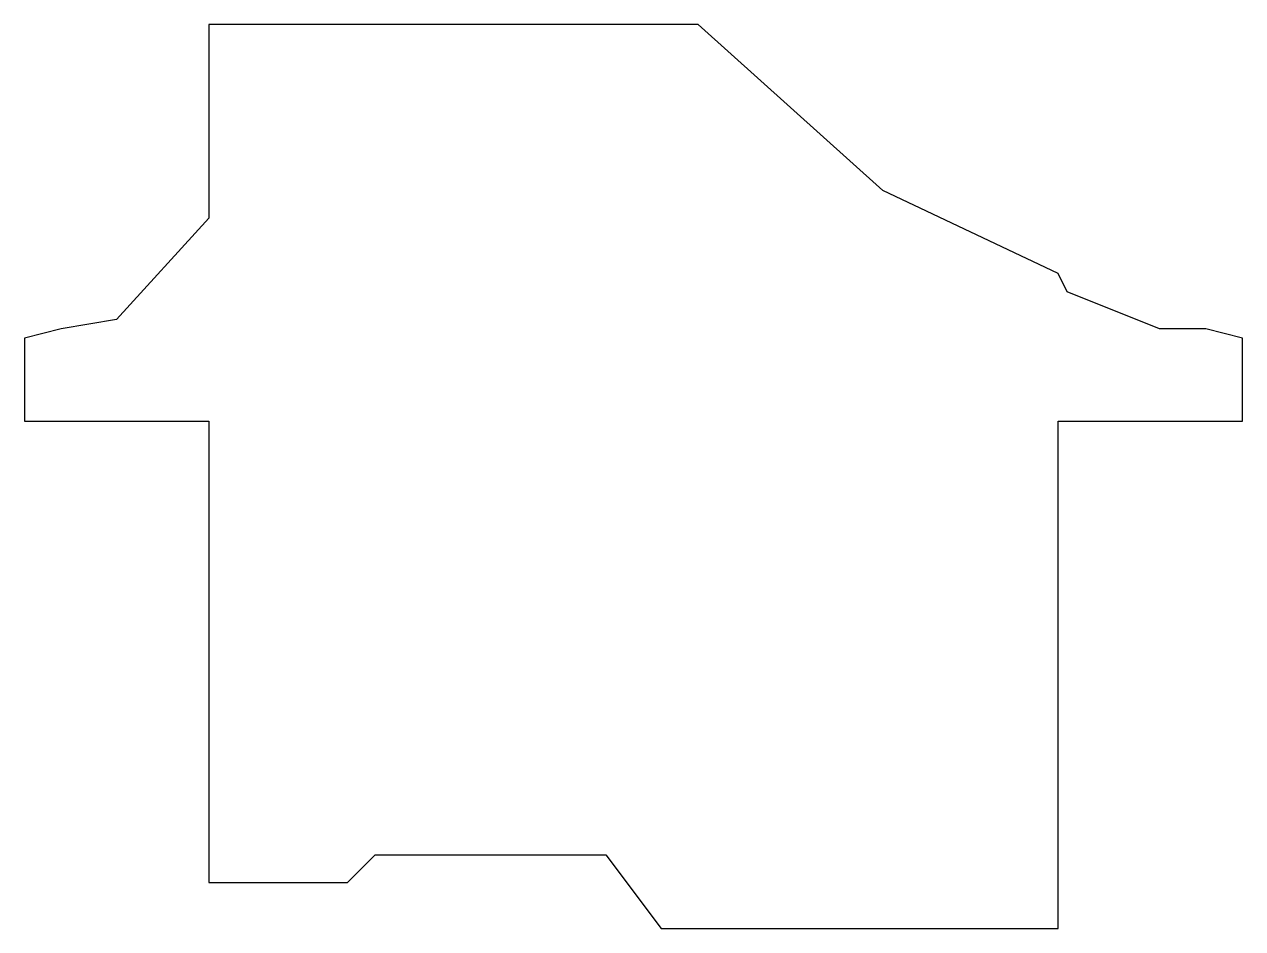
# Model space of a CAD drawing. Extents: x -1.07 to 2.23, y -2.39 to 0.06.
import ezdxf

# ---------------------------------------------------------------- set-up
doc = ezdxf.new("R2010")
doc.units = 0
doc.layers.add('Layer_1', color=7, linetype='CONTINUOUS')

msp = doc.modelspace()

# ---------------------------------------------------------------- linework, layer by layer
at = {"layer": 'Layer_1', "color": 1}
msp.add_lwpolyline([(-0.574997, -1.011669), (-0.575, -2.261668), (-0.2, -2.261668), (-0.124999, -2.186667), (0.500002, -2.186667), (0.650003, -2.386667), (1.725001, -2.386667), (1.725001, -1.011669), (2.225003, -1.011669), (2.225003, -0.78667), (2.125001, -0.761668), (2.000002, -0.761668), (1.750001, -0.661668), (1.725001, -0.611667), (1.250002, -0.386668), (0.750003, 0.063332), (0.300002, 0.063332), (-0.299997, 0.063332), (-0.574997, 0.063332), (-0.574997, -0.461669), (-0.824998, -0.736669), (-0.974999, -0.761668), (-1.074999, -0.78667), (-1.074999, -1.011669)], close=True, dxfattribs=at)

doc.saveas('drawing.dxf')
